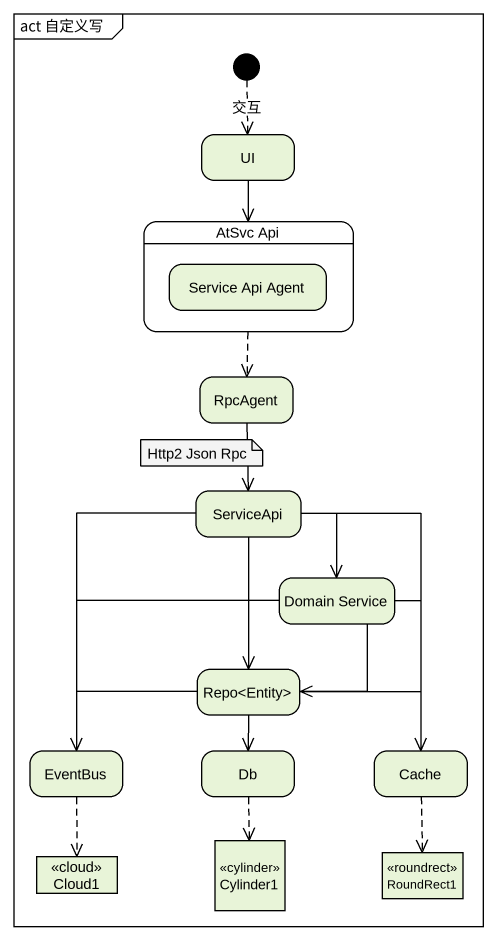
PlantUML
@startuml
mainframe act 自定义写
hide empty description
state UI
state "AtSvc Api" as AtSvc_Api {
  state "Service Api Agent" as Service_Api_Agent
}
state RpcAgent
state ServiceApi
state "Domain Service" as Domain_Service
state "Repo<Entity>" as Repo_Entity
state EventBus
state Db
state Cache
state Cylinder1 <<cylinder>>
state Cloud1 <<cloud>>
state RoundRect1 <<roundrect>>
[*] -[dashed]-> UI : 交互
UI --> AtSvc_Api
AtSvc_Api -[dashed]-> RpcAgent
RpcAgent --> ServiceApi
ServiceApi --> Domain_Service
ServiceApi --> Repo_Entity
ServiceApi --> EventBus
ServiceApi --> Cache
Domain_Service --> Repo_Entity
Domain_Service --> EventBus
Domain_Service --> Cache
Repo_Entity -left-> EventBus
Repo_Entity --> Db
Repo_Entity -right-> Cache
EventBus -[dashed]-> Cloud1
Db -[dashed]-> Cylinder1
Cache -[dashed]-> RoundRect1
note as N1
  Http2 Json Rpc
end note
@enduml
